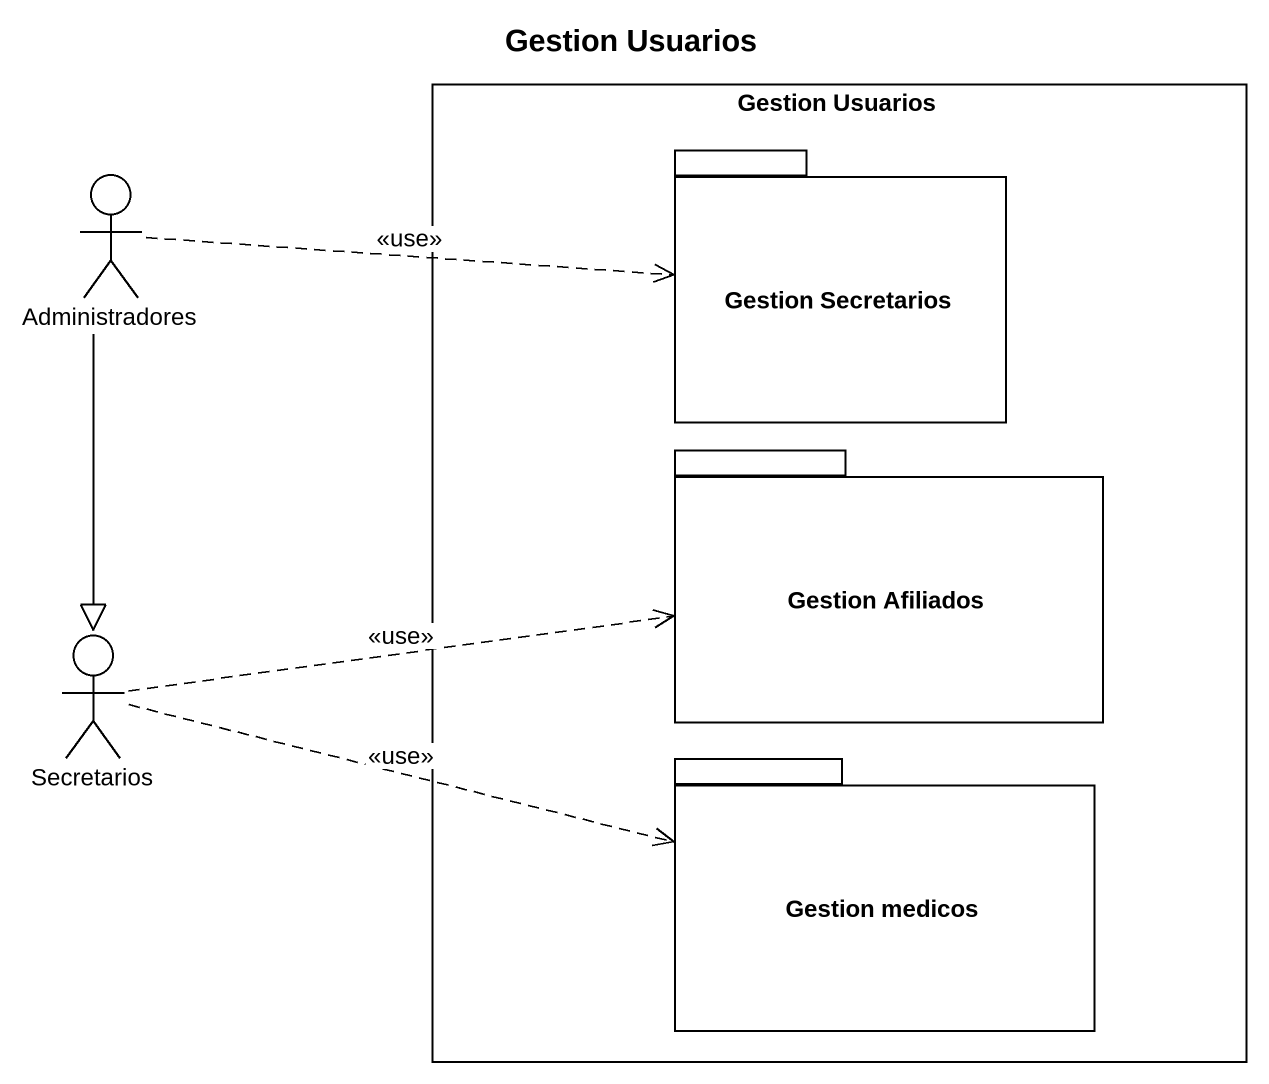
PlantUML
@startuml
title Gestion Usuarios
rectangle "Gestion Usuarios" as Gestion_Usuarios {
  package "Gestion Secretarios" as Gestion_Secretarios {
  }
  package "Gestion Afiliados" as Gestion_Afiliados {
  }
  package "Gestion medicos" as Gestion_medicos {
  }
}
actor Administradores
actor Secretarios
Administradores .right.> Gestion_Secretarios : <<use>>
Administradores --|> Secretarios
Secretarios .right.> Gestion_Afiliados : <<use>>
Secretarios .right.> Gestion_medicos : <<use>>
@enduml
